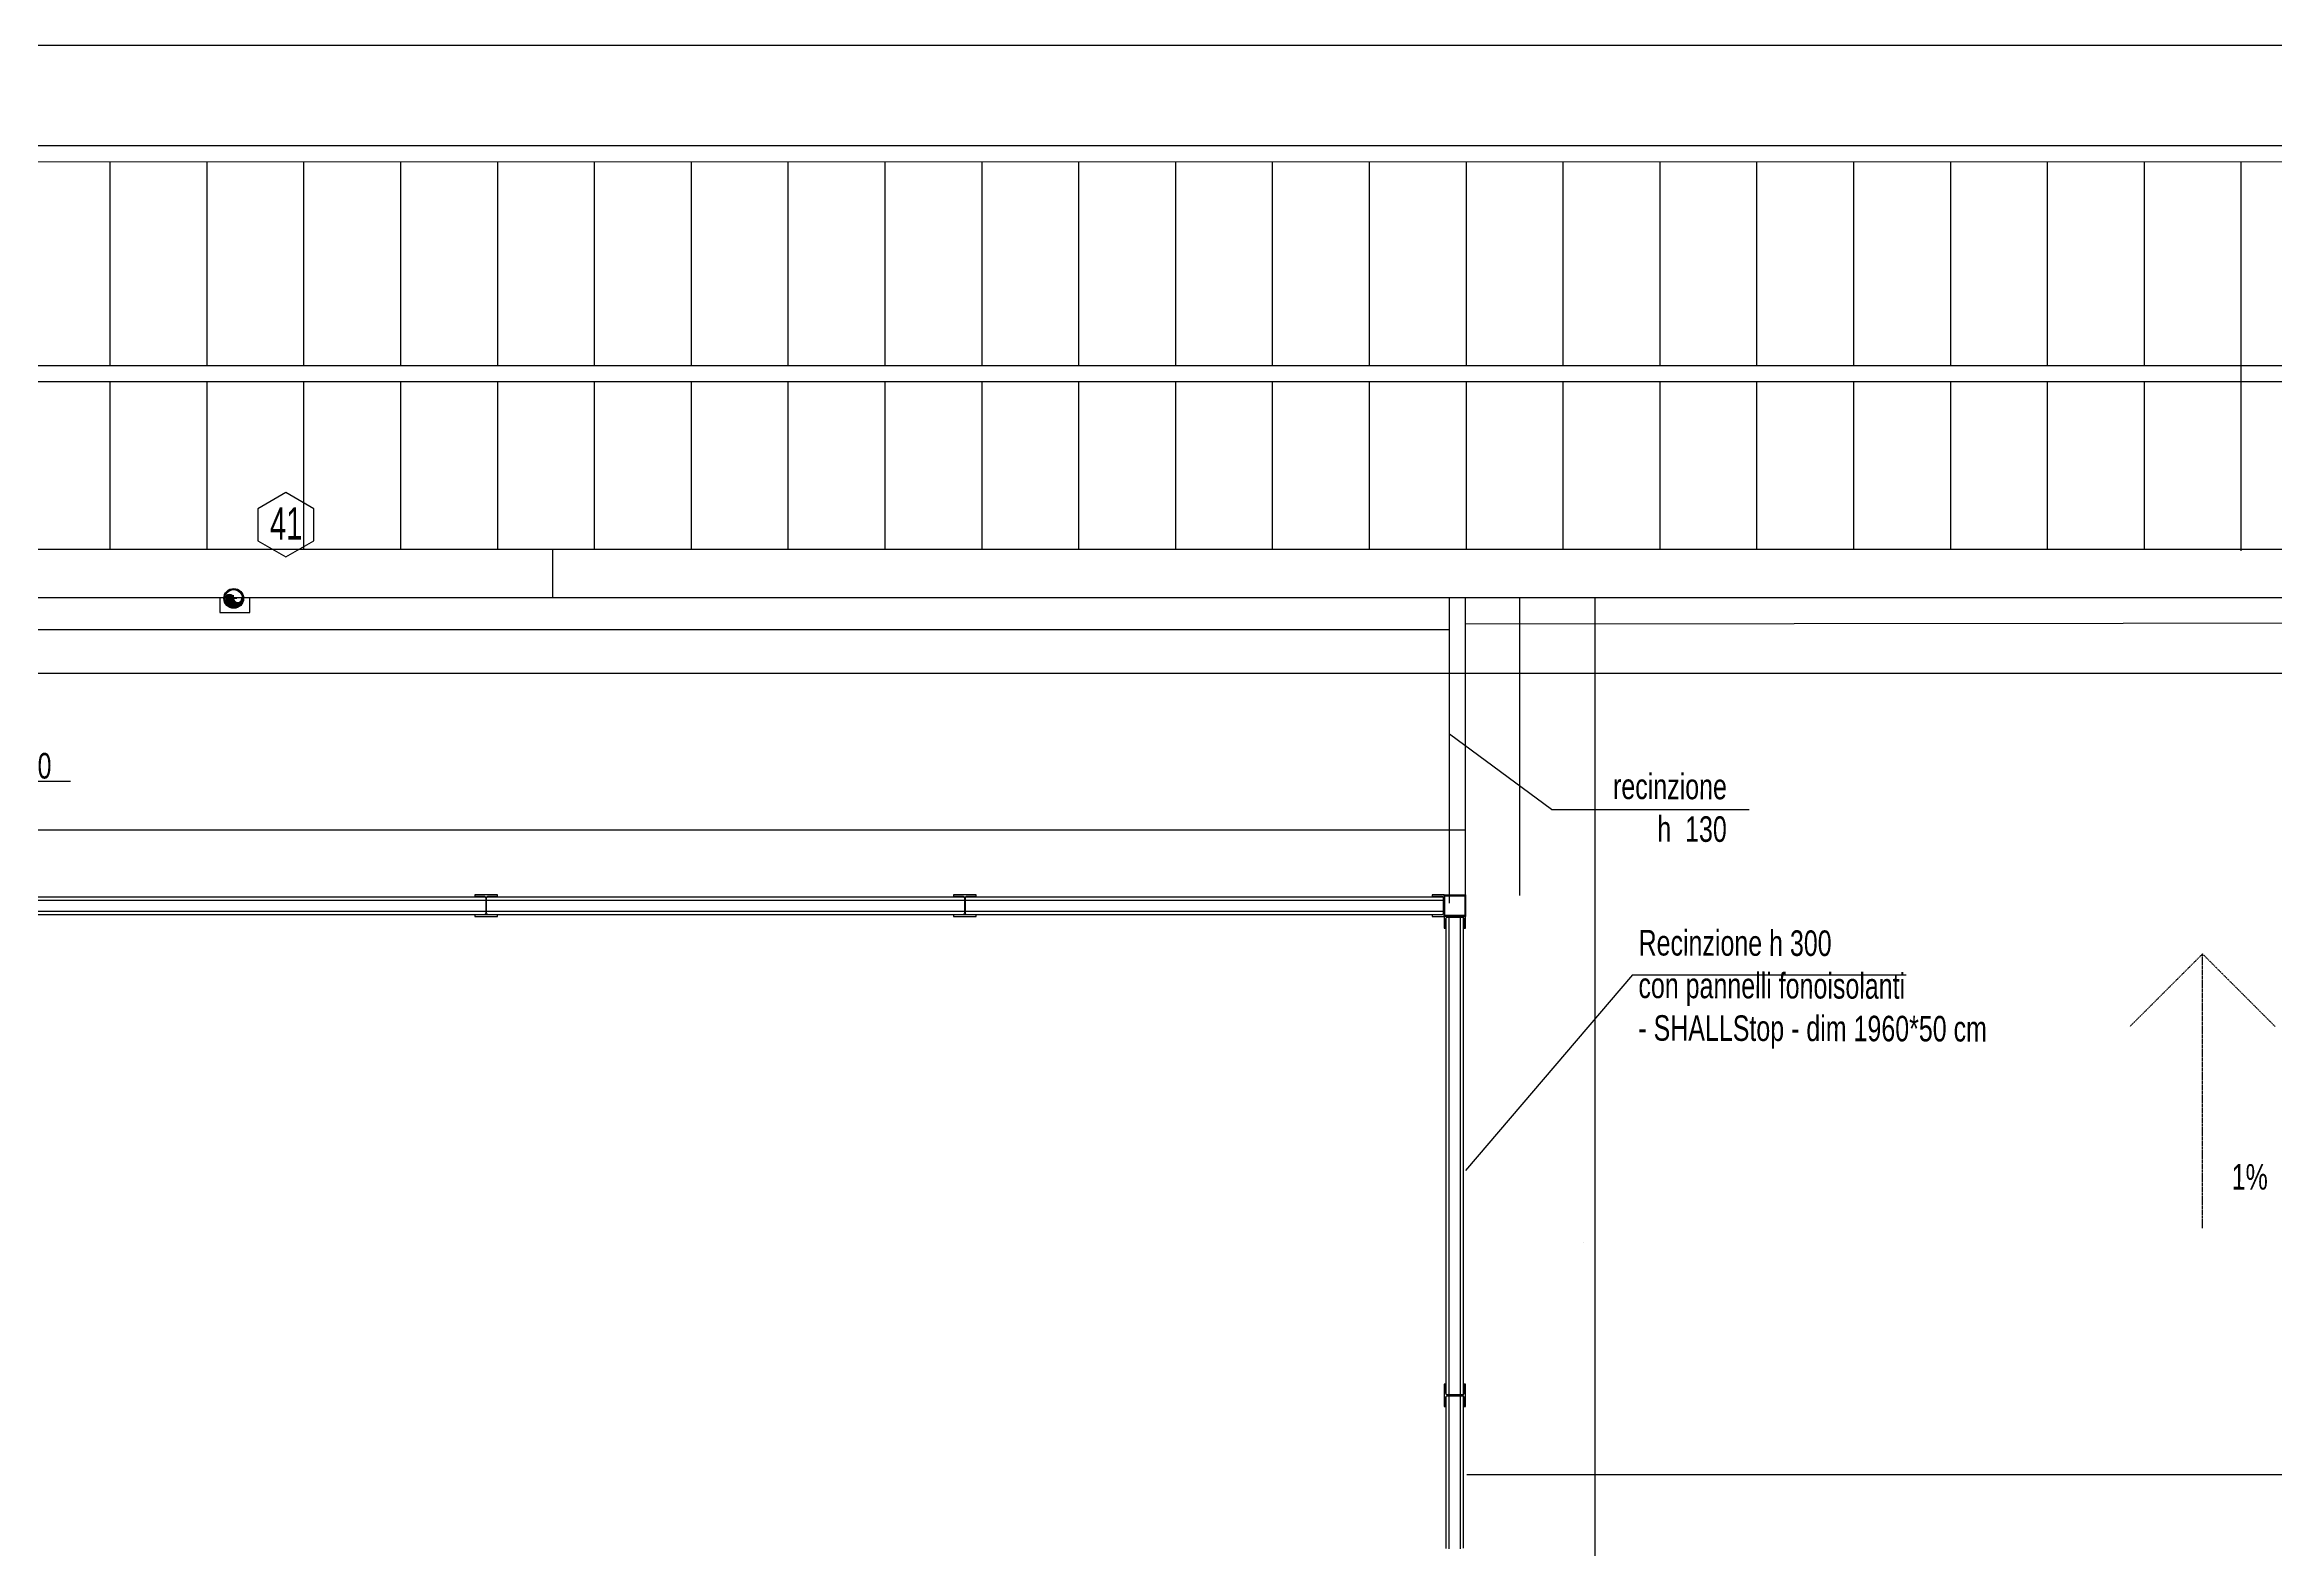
# Model space of a CAD drawing. Header units: millimetres. Extents: x -3782782348 to 131293, y -36553 to 57271.
# Drawn here: x 93025 to 94406, y -17777 to -16845 of the extents above; entities that cross this region are included whole.
import ezdxf

# ---------------------------------------------------------------- set-up
doc = ezdxf.new("R2010")
doc.units = ezdxf.units.MM
doc.header["$LTSCALE"] = 0.01
for name, pattern in [('ACAD_ISO03W100', [30, 12, -18]), ('CONTINOUS', [0]), ('HIDDEN', [0.375, 0.25, -0.125])]:
    doc.linetypes.add(name, pattern=pattern)
doc.layers.get('Defpoints').update_dxf_attribs({"color": 253})
for name, color, linetype in [('EPC QUARTO PILASTRI ACCIAIO DEFINITIVO', 1, 'ACAD_ISO03W100'), ('X_Esterno', 8, 'Continuous'), ('X_FOROMETRIA SCARICO NUMERAZIONE', 6, 'Continuous'), ('X_Proiezini', 1, 'Continuous'), ('X_quote 1', 253, 'Continuous'), ('X_TESTI', 253, 'Continuous')]:
    doc.layers.add(name, color=color, linetype=linetype)
doc.styles.add('Max 50', font='arial.ttf', dxfattribs={"width": 0.65, "height": 0.125})
doc.styles.add('QUOTE', font='simplex.shx', dxfattribs={"width": 0.7})
doc.styles.get("Standard").update_dxf_attribs({"font": 'arial.ttf'})
doc.dimstyles.get("Standard").update_dxf_attribs({"dimscale": 0, "dimtxt": 0.18, "dimasz": 0.18, "dimexe": 0.18, "dimexo": 0.0625, "dimgap": 0.09, "dimtad": 1, "dimdec": 0, "dimzin": 0, "dimdsep": 46, "dimtxsty": 'Standard', "dimcen": 0.09, "dimclrd": 256, "dimclre": 256, "dimclrt": 5, "dimadec": 0, "dimazin": 0, "dimtfac": 1, "dimtdec": 0, "dimtix": 1, "dimtofl": 0, "dimtmove": 2, "dimatfit": 3, "dimfxl": 1, "dimtolj": 1, "dimtzin": 0, "dimarcsym": 0})

# ---------------------------------------------------------------- blocks, each defined once
blk = doc.blocks.new('*D105')
at = {"layer": 'Defpoints', "color": 0, "transparency": 16777216}
for p in [(93984.9, -17187.1, 0), (93999.9, -17187.1), (93999.9, -17987.1, 0)]:
    blk.add_point(p, dxfattribs=at)
at = {"layer": 'X_quote 1', "lineweight": -2, "transparency": 16777216}
blk.add_line((93984.9, -17986.9, 0), (93984.9, -17187.2, 0), dxfattribs=at)
at = {"layer": 'X_quote 1', "transparency": 16777216}
for points in [[(93984.8, -17187.2, 0), (93984.9, -17187.2, 0), (93984.9, -17187.1, 0)], [(93984.8, -17986.9, 0), (93984.9, -17986.9, 0), (93984.9, -17987.1, 0)]]:
    blk.add_solid(points, dxfattribs=at)
at = {"layer": 'X_quote 1', "color": 5, "transparency": 16777216, "insert": (93977.6, -17587.1, 0), "char_height": 0.18, "attachment_point": 5, "rotation": 90}
blk.add_mtext('\\A1;800', dxfattribs=at)
blk = doc.blocks.new('*D245')
at = {"layer": 'Defpoints', "color": 0, "transparency": 16777216}
for p in [(93905.2, -17187.1, 0), (95161.4, -17471.1), (95161.4, -17730.5, 0)]:
    blk.add_point(p, dxfattribs=at)
at = {"layer": 'X_quote 1', "lineweight": -2, "transparency": 16777216}
blk.add_line((93905.4, -17730.5, 0), (95161.3, -17730.5, 0), dxfattribs=at)
at = {"layer": 'X_quote 1', "transparency": 16777216}
for points in [[(93905.4, -17730.5, 0), (93905.4, -17730.6, 0), (93905.2, -17730.5, 0)], [(95161.3, -17730.5, 0), (95161.3, -17730.6, 0), (95161.4, -17730.5, 0)]]:
    blk.add_solid(points, dxfattribs=at)
at = {"layer": 'X_quote 1', "color": 5, "transparency": 16777216, "insert": (94533.3, -17730.4, 0), "char_height": 0.18, "attachment_point": 5}
blk.add_mtext('\\A1;1256', dxfattribs=at)
blk = doc.blocks.new('*D267')
at = {"layer": 'Defpoints', "color": 0, "transparency": 16777216}
for p in [(93365.2, -17157.4, 0), (93339.2, -17187.1, 0), (93365.2, -17187.1)]:
    blk.add_point(p, dxfattribs=at)
at = {"layer": 'X_quote 1', "lineweight": -2, "transparency": 16777216}
blk.add_line((93339.2, -17157.5, 0), (93339.2, -17186.9, 0), dxfattribs=at)
at = {"layer": 'X_quote 1', "transparency": 16777216}
for points in [[(93339.2, -17157.5, 0), (93339.2, -17157.5, 0), (93339.2, -17157.4, 0)], [(93339.2, -17186.9, 0), (93339.2, -17186.9, 0), (93339.2, -17187.1, 0)]]:
    blk.add_solid(points, dxfattribs=at)
at = {"layer": 'X_quote 1', "color": 5, "transparency": 16777216, "insert": (93339, -17172.2, 0), "char_height": 0.18, "attachment_point": 5, "rotation": 90}
blk.add_mtext('\\A1;30', dxfattribs=at)
blk = doc.blocks.new('*D313')
at = {"layer": 'Defpoints', "color": 0, "transparency": 16777216}
for p in [(94893.1, -16844.8, 0), (92349.7, -16907.1, 0), (94893.1, -16907)]:
    blk.add_point(p, dxfattribs=at)
at = {"layer": 'X_quote 1', "lineweight": -2, "transparency": 16777216}
blk.add_line((92349.9, -16844.8, 0), (94892.9, -16844.8, 0), dxfattribs=at)
at = {"layer": 'X_quote 1', "transparency": 16777216}
for points in [[(92349.9, -16844.8, 0), (92349.9, -16844.9, 0), (92349.7, -16844.8, 0)], [(94892.9, -16844.8, 0), (94892.9, -16844.9, 0), (94893.1, -16844.8, 0)]]:
    blk.add_solid(points, dxfattribs=at)
at = {"layer": 'X_quote 1', "color": 5, "transparency": 16777216, "insert": (93621.4, -16844.7, 0), "char_height": 0.18, "attachment_point": 5}
blk.add_mtext('\\A1;2543', dxfattribs=at)
blk = doc.blocks.new('colonna')
at = {"ltscale": 20}
h = blk.add_hatch(color=256, dxfattribs=at)
h.paths.add_polyline_path([(793.702, -32.366, -1), (793.58, -32.367, -1)])
h.paths.add_polyline_path([(793.586, -32.367, 1), (793.695, -32.366, 1)], flags=16)
blk.add_hatch(color=256).paths.add_polyline_path([(793.692, -32.366, -1), (793.59, -32.367, -1), (793.641, -32.366, 1)])
at = {"color": 2}
for p, q in [((793.661, -32.366), (793.62, -32.367)), ((793.641, -32.387), (793.64, -32.346))]:
    blk.add_line(p, q, dxfattribs=at)
at = {"color": 7}
for radius in [0.0611, 0.0543]:
    blk.add_circle((793.641, -32.366), radius, dxfattribs=at)
at = {"color": 2}
for centre, start, end in [((793.615, -32.367), 0.5919, 180.5919), ((793.666, -32.366), 180.5919, 0.5919)]:
    blk.add_arc(centre, 0.0255, start, end, dxfattribs=at)
blk = doc.blocks.new('*D438')
at = {"layer": 'Defpoints', "color": 0, "transparency": 16777216}
for p in [(93904.7, -17331, 0), (90912.1, -17371.4), (93904.7, -17371.4)]:
    blk.add_point(p, dxfattribs=at)
at = {"layer": 'X_quote 1', "lineweight": -2, "transparency": 16777216}
blk.add_line((90912.3, -17331, 0), (93904.5, -17331, 0), dxfattribs=at)
at = {"layer": 'X_quote 1', "transparency": 16777216}
for points in [[(90912.3, -17331, 0), (90912.3, -17331.1, 0), (90912.1, -17331, 0)], [(93904.5, -17331, 0), (93904.5, -17331.1, 0), (93904.7, -17331, 0)]]:
    blk.add_solid(points, dxfattribs=at)
at = {"layer": 'X_quote 1', "color": 5, "transparency": 16777216, "insert": (92408.4, -17330.9, 0), "char_height": 0.18, "attachment_point": 5}
blk.add_mtext('\\A1;2993', dxfattribs=at)
blk = doc.blocks.new('*D442')
at = {"layer": 'Defpoints', "color": 0, "transparency": 16777216}
for p in [(93904.7, -17187.1), (93904.7, -17371.9), (93938.2, -17371.9, 0)]:
    blk.add_point(p, dxfattribs=at)
at = {"layer": 'X_quote 1', "lineweight": -2, "transparency": 16777216}
blk.add_line((93938.2, -17187.2, 0), (93938.2, -17371.7, 0), dxfattribs=at)
at = {"layer": 'X_quote 1', "transparency": 16777216}
for points in [[(93938.2, -17187.2, 0), (93938.3, -17187.2, 0), (93938.2, -17187.1, 0)], [(93938.2, -17371.7, 0), (93938.3, -17371.7, 0), (93938.2, -17371.9, 0)]]:
    blk.add_solid(points, dxfattribs=at)
at = {"layer": 'X_quote 1', "color": 5, "transparency": 16777216, "insert": (93938.1, -17279.5, 0), "char_height": 0.18, "attachment_point": 5, "rotation": 90}
blk.add_mtext('\\A1;185', dxfattribs=at)
blk = doc.blocks.new('*D405')
at = {"layer": 'Defpoints', "color": 0, "transparency": 16777216}
for p in [(92349.7, -17184.2, 0), (124353.7, -17187.1), (124353.7, -17234.1, 0)]:
    blk.add_point(p, dxfattribs=at)
at = {"layer": 'X_quote 1', "lineweight": -2, "transparency": 16777216}
for p, q in [((92349.7, -17184.2, 0), (92349.7, -17234.3, 0)), ((124353.7, -17187.1, 0), (124353.7, -17234.3, 0)), ((92349.9, -17234.1, 0), (124353.5, -17234.1, 0))]:
    blk.add_line(p, q, dxfattribs=at)
at = {"layer": 'X_quote 1', "transparency": 16777216}
for points in [[(92349.9, -17234.1, 0), (92349.9, -17234.1, 0), (92349.7, -17234.1, 0)], [(124353.5, -17234.1, 0), (124353.5, -17234.1, 0), (124353.7, -17234.1, 0)]]:
    blk.add_solid(points, dxfattribs=at)
at = {"layer": 'X_quote 1', "color": 5, "transparency": 16777216, "insert": (108351.7, -17233.9, 0), "char_height": 0.18, "attachment_point": 5}
blk.add_mtext('\\A1;32004', dxfattribs=at)

msp = doc.modelspace()

# ---------------------------------------------------------------- linework, layer by layer
at = {"layer": 'EPC QUARTO PILASTRI ACCIAIO DEFINITIVO', "linetype": 'CONTINOUS'}
for points in [[(93305, -17371.4), (93291, -17371.4), (93291, -17372.2), (93296.6, -17372.2, -0.414214), (93297.8, -17373.4), (93297.8, -17382.6, -0.414214), (93296.6, -17383.8), (93291, -17383.8), (93291, -17384.7), (93305, -17384.7), (93305, -17383.8), (93299.5, -17383.8, -0.414214), (93298.3, -17382.6), (93298.3, -17373.4, -0.414214), (93299.5, -17372.2), (93305, -17372.2)], [(93601.6, -17371.4), (93587.6, -17371.4), (93587.6, -17372.2), (93593.1, -17372.2, -0.414214), (93594.3, -17373.4), (93594.3, -17382.6, -0.414214), (93593.1, -17383.8), (93587.6, -17383.8), (93587.6, -17384.7), (93601.6, -17384.7), (93601.6, -17383.8), (93596.1, -17383.8, -0.414214), (93594.9, -17382.6), (93594.9, -17373.4, -0.414214), (93596.1, -17372.2), (93601.6, -17372.2)], [(93891.4, -17384.7), (93891.4, -17392), (93892.3, -17392), (93892.3, -17386.4, -0.414214), (93893.5, -17385.2), (93902.7, -17385.2, -0.414214), (93903.9, -17386.4), (93903.9, -17392), (93904.7, -17392), (93904.7, -17384.7), (93891.4, -17384.7)], [(93904.7, -17688.5), (93904.7, -17674.5), (93903.9, -17674.5), (93903.9, -17680, -0.414214), (93902.7, -17681.2), (93893.5, -17681.2, -0.414214), (93892.3, -17680), (93892.3, -17674.5), (93891.4, -17674.5), (93891.4, -17688.5), (93892.3, -17688.5), (93892.3, -17683, -0.414214), (93893.5, -17681.8), (93902.7, -17681.8, -0.414214), (93903.9, -17683), (93903.9, -17688.5)]]:
    msp.add_lwpolyline(points, format="xyb", close=True, dxfattribs=at)
msp.add_lwpolyline([(93891.4, -17371.4), (93884.1, -17371.4), (93884.1, -17372.2), (93889.7, -17372.2, -0.414214), (93890.9, -17373.4), (93890.9, -17382.6, -0.414214), (93889.7, -17383.8), (93884.1, -17383.8), (93884.1, -17384.7), (93891.4, -17384.7)], format="xyb", dxfattribs=at)
for points in [[(93891.4, -17371.4), (93904.7, -17371.4), (93904.7, -17384.7), (93891.4, -17384.7)], [(93891.9, -17371.9), (93904.2, -17371.9), (93904.2, -17384.2), (93891.9, -17384.2)]]:
    msp.add_lwpolyline(points, close=True, dxfattribs=at)
msp.add_lwpolyline([(93891.4, -17382.6), (93891.4, -17373.4)], dxfattribs=at)
at = {"layer": 'X_Esterno'}
for p, q in [((93065.2, -17043.6, 0), (93065.2, -16917, 0)), ((93125.2, -17043.6, 0), (93125.2, -16917, 0)), ((93185.2, -17043.6, 0), (93185.2, -16917, 0)), ((93185.2, -17043.6, 0), (93185.2, -16917, 0)), ((93245.2, -17043.6, 0), (93245.2, -16917, 0)), ((93305.2, -17043.6, 0), (93305.2, -16917, 0)), ((93365.2, -17043.6, 0), (93365.2, -16917, 0)), ((93425.2, -17043.6, 0), (93425.2, -16917, 0)), ((93425.2, -17043.6, 0), (93425.2, -16917, 0)), ((93485.2, -17043.6, 0), (93485.2, -16917, 0)), ((93545.2, -17043.6, 0), (93545.2, -16917, 0)), ((93545.2, -17043.6, 0), (93545.2, -16917, 0)), ((93605.2, -17043.6, 0), (93605.2, -16917, 0)), ((93665.2, -17043.6, 0), (93665.2, -16917, 0)), ((93725.2, -17043.6, 0), (93725.2, -16917, 0)), ((93785.2, -17043.6, 0), (93785.2, -16917, 0)), ((93845.2, -17043.6, 0), (93845.2, -16917, 0)), ((93845.2, -17043.6, 0), (93845.2, -16917, 0)), ((93905.2, -17043.6, 0), (93905.2, -16917, 0)), ((93965.2, -17043.6, 0), (93965.2, -16917, 0)), ((93965.2, -17043.6, 0), (93965.2, -16917, 0)), ((94025.2, -17043.6, 0), (94025.2, -16917, 0)), ((94085.2, -17043.6, 0), (94085.2, -16917, 0)), ((94145.2, -17043.6, 0), (94145.2, -16917, 0)), ((94205.2, -17043.6, 0), (94205.2, -16917, 0)), ((94265.2, -17043.6, 0), (94265.2, -16917, 0)), ((94265.2, -17043.6, 0), (94265.2, -16917, 0)), ((94325.2, -17043.6, 0), (94325.2, -16917, 0)), ((94385.2, -17158.2, 0), (94385.2, -16917, 0)), ((93065.2, -17157.4, 0), (93065.2, -17053.6, 0)), ((93125.2, -17157.4, 0), (93125.2, -17053.6, 0)), ((93185.2, -17157.4, 0), (93185.2, -17053.6, 0)), ((93245.2, -17157.4, 0), (93245.2, -17053.6, 0)), ((93305.2, -17157.4, 0), (93305.2, -17053.6, 0)), ((93365.2, -17157.4, 0), (93365.2, -17053.6, 0)), ((93425.2, -17157.4, 0), (93425.2, -17053.6, 0)), ((93425.2, -17157.4, 0), (93425.2, -17053.6, 0)), ((93485.2, -17157.4, 0), (93485.2, -17053.6, 0)), ((93545.2, -17157.4, 0), (93545.2, -17053.6, 0)), ((93545.2, -17157.4, 0), (93545.2, -17053.6, 0)), ((93605.2, -17157.4, 0), (93605.2, -17053.6, 0)), ((93665.2, -17157.4, 0), (93665.2, -17053.6, 0)), ((93725.2, -17157.4, 0), (93725.2, -17053.6, 0)), ((93785.2, -17157.4, 0), (93785.2, -17053.6, 0)), ((93845.2, -17157.4, 0), (93845.2, -17053.6, 0)), ((93845.2, -17157.4, 0), (93845.2, -17053.6, 0)), ((93905.2, -17157.4, 0), (93905.2, -17053.6, 0)), ((93965.2, -17157.4, 0), (93965.2, -17053.6, 0)), ((93965.2, -17157.4, 0), (93965.2, -17053.6, 0)), ((94025.2, -17157.4, 0), (94025.2, -17053.6, 0)), ((94085.2, -17157.4, 0), (94085.2, -17053.6, 0)), ((94145.2, -17157.4, 0), (94145.2, -17053.6, 0)), ((94205.2, -17157.4, 0), (94205.2, -17053.6, 0)), ((94265.2, -17157.4, 0), (94265.2, -17053.6, 0)), ((94265.2, -17157.4, 0), (94265.2, -17053.6, 0)), ((94325.2, -17157.4, 0), (94325.2, -17053.6, 0)), ((93894.7, -17376.5), (93894.7, -17187.1)), ((93904.7, -17376.5), (93904.7, -17187.1)), ((93894.7, -17207.1), (92620.3, -17207.1)), ((92301.8, -17374.6, 0), (93890.9, -17374.6, 0)), ((92301.8, -17381.5, 0), (93890.9, -17381.5, 0)), ((92302.1, -17372.6, 0), (93890.5, -17372.6, 0)), ((92302.1, -17383.5, 0), (93890.5, -17383.5, 0)), ((93892.6, -17680.9, 0), (93892.6, -17385.6, 0)), ((93894.6, -17681.2, 0), (93894.6, -17385.2, 0)), ((93901.5, -17681.2, 0), (93901.5, -17385.2, 0)), ((93903.5, -17680.9, 0), (93903.5, -17385.6, 0)), ((93892.6, -17776.4, 0), (93892.6, -17682.1, 0)), ((93894.6, -17776.7, 0), (93894.6, -17681.8, 0)), ((93901.5, -17776.7, 0), (93901.5, -17681.8, 0)), ((93903.5, -17776.3, 0), (93903.5, -17682.1, 0))]:
    msp.add_line(p, q, dxfattribs=at)
at = {"layer": 'X_Esterno', "elevation": 0}
for points in [[(92594.3, -16907.1), (94893.1, -16907)], [(92349.7, -16917.1), (96348.4, -16917)]]:
    msp.add_lwpolyline(points, dxfattribs=at)
at = {"layer": 'X_Esterno'}
msp.add_lwpolyline([(93904.7, -17203.5), (96348.4, -17201)], dxfattribs=at)
at = {"layer": 'X_FOROMETRIA SCARICO NUMERAZIONE', "elevation": 0}
msp.add_lwpolyline([(93156.7, -17152.1), (93174, -17162), (93191.3, -17152.1), (93191.3, -17132.1), (93174, -17122.1), (93156.7, -17132.1)], close=True, dxfattribs=at)
at = {"layer": 'X_Proiezini', "ltscale": 0.5}
for p, q in [((94893.1, -17043.6, 0), (92594.3, -17043.6, 0)), ((94893.1, -17053.6, 0), (92594.3, -17053.6, 0)), ((90295.7, -17157.1), (94397.8, -17157.1)), ((94397.8, -17157.1), (96348.4, -17157.1)), ((90325.7, -17187.1), (96348.4, -17187.1))]:
    msp.add_line(p, q, dxfattribs=at)
at = {"layer": 'X_Proiezini', "linetype": 'HIDDEN', "ltscale": 200}
for p, q in [((94361.2, -17408), (94316.2, -17453)), ((94361.2, -17578), (94361.2, -17408)), ((94361.2, -17408), (94406.2, -17453))]:
    msp.add_line(p, q, dxfattribs=at)
at = {"layer": 'X_Proiezini', "color": 1, "elevation": 0}
msp.add_lwpolyline([(93133.2, -17187.7), (93133.2, -17196.4), (93151.7, -17196.4), (93151.7, -17187.7)], dxfattribs=at)
at = {"layer": 'X_TESTI'}
for p, q in [((93957.9, -17318.4, 0), (93894.7, -17271.8)), ((92966.8, -17300.9, 0), (93040.6, -17300.9, 0)), ((93957.9, -17318.4, 0), (94080.4, -17318.4, 0)), ((94008.2, -17420.9, 0), (93904.7, -17542.2)), ((94008.2, -17420.9, 0), (94177.7, -17420.9, 0))]:
    msp.add_line(p, q, dxfattribs=at)

# ---------------------------------------------------------------- block references
at = {"layer": 'X_FOROMETRIA SCARICO NUMERAZIONE', "xscale": 100, "yscale": 100, "zscale": 100}
msp.add_blockref('colonna', (13777.6, -13951.1, 0), dxfattribs=at)

# ---------------------------------------------------------------- texts
at = {"layer": 'X_FOROMETRIA SCARICO NUMERAZIONE', "insert": (93164.1, -17131.3, 0), "char_height": 20, "width": 96.623, "attachment_point": 1, "style": 'Max 50'}
msp.add_mtext('{41}', dxfattribs=at)
at = {"layer": 'X_TESTI', "char_height": 1.452, "rotation": 359.8509, "style": 'QUOTE'}
for s, insert, width, attachment_point in [('{\\fArial|b0|i0|c0|p34;\\H10.9x;Hea 140}', (92970.3, -17299.4, 0), 568.167, 7), ('{\\fArial|b0|i0|c0|p34;\\H10.9x;recinzione\\Ph  130}', (94066.5, -17338.8, 0), 214.705, 9), ('{\\fArial|b0|i0|c0|p34;\\H10.9x;Recinzione h 300 \\Pcon pannelli fonoisolanti\\P- SHALLStop - dim 1960*50 cm}', (94011.7, -17466.5), 568.167, 7), ('{\\fArial|b0|i0|c0|p34;\\H10.9x;1%}', (94401.6, -17554.2), 214.705, 9)]:
    msp.add_mtext(s, dxfattribs=dict(at, insert=insert, width=width, attachment_point=attachment_point))

# ---------------------------------------------------------------- dimensions: what is measured, and where the dimension line sits
at = {"layer": 'X_quote 1'}
for base, p1, p2, override, picture, middle in [((94893.1, -16844.8, 0), (92349.7, -16907.1, 0), (94893.1, -16907), {"dimscale": 1, "dimse1": 1, "dimse2": 1}, '*D313', (93621.4, -16844.7, 0)), ((124353.7, -17234.1, 0), (92349.7, -17184.2, 0), (124353.7, -17187.1), {"dimscale": 1}, '*D405', (108351.7, -17233.9, 0)), ((95161.4, -17730.5, 0), (93905.2, -17187.1, 0), (95161.4, -17471.1), {"dimscale": 1, "dimse1": 1, "dimse2": 1}, '*D245', (94533.3, -17730.4, 0)), ((93904.7, -17331, 0), (90912.1, -17371.4), (93904.7, -17371.4), {"dimscale": 1, "dimse1": 1, "dimse2": 1}, '*D438', (92408.4, -17330.9, 0))]:
    dim = msp.add_linear_dim(base=base, p1=p1, p2=p2, dimstyle='Standard', override=override, dxfattribs=at)
    dim.commit()
    dim.dimension.update_dxf_attribs({"geometry": picture, "text_midpoint": middle})
for base, p1, p2, picture, middle in [((93339.2, -17187.1, 0), (93365.2, -17157.4, 0), (93365.2, -17187.1), '*D267', (93339, -17172.2, 0)), ((93938.2, -17371.9, 0), (93904.7, -17187.1), (93904.7, -17371.9), '*D442', (93938.1, -17279.5, 0))]:
    dim = msp.add_linear_dim(base=base, p1=p1, p2=p2, angle=90, dimstyle='Standard', override={"dimscale": 1, "dimse1": 1, "dimse2": 1}, dxfattribs=at)
    dim.commit()
    dim.dimension.update_dxf_attribs({"geometry": picture, "text_midpoint": middle})
dim = msp.add_linear_dim(base=(93984.9, -17187.1, 0), p1=(93999.9, -17987.1, 0), p2=(93999.9, -17187.1), angle=90, dimstyle='Standard', override={"dimscale": 1, "dimse1": 1, "dimse2": 1}, dxfattribs=at)
dim.commit()
dim.dimension.update_dxf_attribs({"geometry": '*D105', "text_midpoint": (93977.6, -17587.1, 0), "dimtype": 160})

doc.saveas('drawing.dxf')
